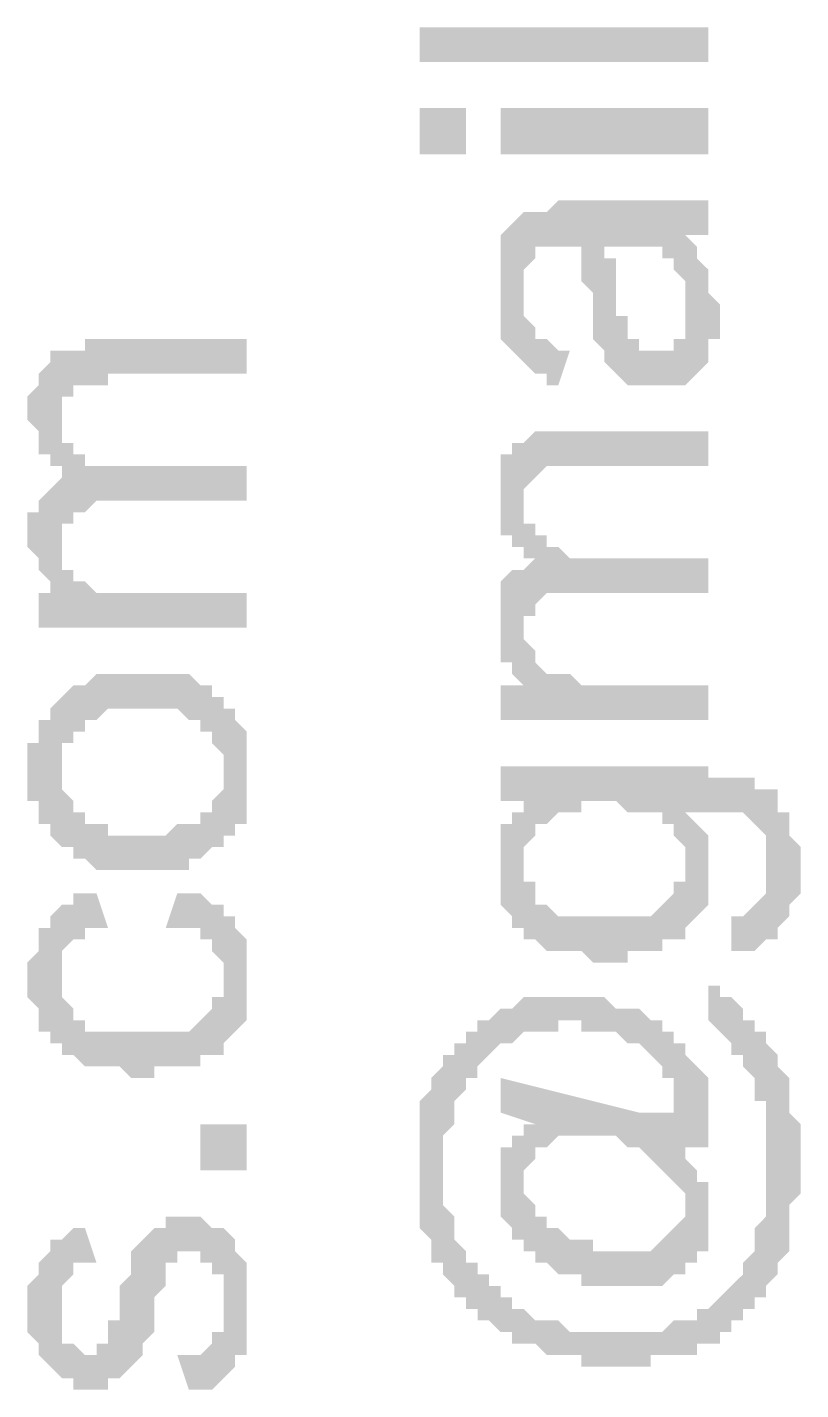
# Model space of a CAD drawing. Header units: inches. Extents: x -41599880 to -41577026, y -18110 to -4738.
# Drawn here: x -41577598.6 to -41577344.5, y -5863.9 to -5416.4 of the extents above; entities that cross this region are included whole.
import ezdxf

# ---------------------------------------------------------------- set-up
doc = ezdxf.new("R2010")
doc.units = ezdxf.units.IN
doc.header["$MEASUREMENT"] = 0
doc.layers.add('PDF_Solid Fills', color=9, linetype='Continuous')

msp = doc.modelspace()

# ---------------------------------------------------------------- hatches: boundary and pattern name
at = {"layer": 'PDF_Solid Fills'}
for points in [[(-41577443.14, -5503.61), (-41577443.14, -5503.61), (-41577443.14, -5507.41), (-41577443.14, -5511.2), (-41577443.14, -5511.2), (-41577443.14, -5514.99), (-41577443.14, -5518.78), (-41577443.14, -5518.78), (-41577439.35, -5522.58), (-41577439.35, -5522.58), (-41577435.55, -5526.37), (-41577435.55, -5526.37), (-41577435.55, -5503.61), (-41577435.55, -5503.61), (-41577435.55, -5499.82), (-41577435.55, -5496.03), (-41577431.76, -5492.24), (-41577431.76, -5492.24), (-41577431.76, -5488.44), (-41577431.76, -5488.44), (-41577427.97, -5488.44), (-41577427.97, -5488.44), (-41577424.18, -5488.44), (-41577420.38, -5488.44), (-41577420.38, -5488.44), (-41577416.59, -5488.44), (-41577416.59, -5488.44), (-41577416.59, -5492.24), (-41577416.59, -5492.24), (-41577416.59, -5496.03), (-41577416.59, -5499.82), (-41577416.59, -5499.82), (-41577412.8, -5503.61), (-41577412.8, -5507.41), (-41577412.8, -5511.2), (-41577412.8, -5514.99), (-41577412.8, -5514.99), (-41577412.8, -5518.78), (-41577412.8, -5518.78), (-41577409.01, -5522.58), (-41577409.01, -5526.37), (-41577409.01, -5488.44), (-41577405.21, -5488.44), (-41577401.42, -5488.44), (-41577401.42, -5488.44), (-41577397.63, -5488.44), (-41577393.84, -5488.44), (-41577393.84, -5488.44), (-41577390.04, -5488.44), (-41577390.04, -5492.24), (-41577386.25, -5492.24), (-41577386.25, -5496.03), (-41577386.25, -5496.03), (-41577382.46, -5499.82), (-41577382.46, -5499.82), (-41577382.46, -5484.65), (-41577382.46, -5484.65), (-41577378.67, -5484.65), (-41577374.87, -5484.65), (-41577374.87, -5484.65), (-41577374.87, -5469.48), (-41577374.87, -5473.27), (-41577378.67, -5473.27), (-41577378.67, -5473.27), (-41577382.46, -5473.27), (-41577382.46, -5473.27), (-41577386.25, -5473.27), (-41577386.25, -5473.27), (-41577390.04, -5473.27), (-41577393.84, -5473.27), (-41577393.84, -5473.27), (-41577397.63, -5473.27), (-41577401.42, -5473.27), (-41577420.38, -5473.27), (-41577420.38, -5473.27), (-41577424.18, -5473.27), (-41577424.18, -5473.27), (-41577427.97, -5477.07), (-41577427.97, -5477.07), (-41577431.76, -5477.07), (-41577431.76, -5477.07), (-41577435.55, -5477.07), (-41577439.35, -5480.86), (-41577439.35, -5480.86), (-41577439.35, -5480.86), (-41577443.14, -5484.65), (-41577443.14, -5488.44), (-41577443.14, -5488.44), (-41577443.14, -5492.24), (-41577443.14, -5492.24), (-41577443.14, -5496.03), (-41577443.14, -5499.82)], [(-41577382.46, -5499.82), (-41577382.46, -5503.61), (-41577382.46, -5507.41), (-41577382.46, -5507.41), (-41577378.67, -5488.44), (-41577382.46, -5484.65)], [(-41577409.01, -5526.37), (-41577409.01, -5526.37), (-41577409.01, -5526.37), (-41577405.21, -5530.16), (-41577405.21, -5530.16), (-41577401.42, -5533.96), (-41577401.42, -5533.96), (-41577397.63, -5533.96), (-41577393.84, -5533.96), (-41577393.84, -5533.96), (-41577390.04, -5533.96), (-41577390.04, -5533.96), (-41577386.25, -5533.96), (-41577382.46, -5533.96), (-41577382.46, -5533.96), (-41577378.67, -5530.16), (-41577378.67, -5530.16), (-41577378.67, -5530.16), (-41577374.87, -5526.37), (-41577374.87, -5526.37), (-41577374.87, -5522.58), (-41577374.87, -5518.79), (-41577371.08, -5518.79), (-41577371.08, -5514.99), (-41577371.08, -5511.2), (-41577371.08, -5507.41), (-41577371.08, -5507.41), (-41577374.87, -5503.61), (-41577374.87, -5499.82), (-41577374.87, -5499.82), (-41577374.87, -5496.03), (-41577374.87, -5496.03), (-41577378.67, -5492.24), (-41577378.67, -5492.24), (-41577378.67, -5488.44), (-41577382.46, -5507.41), (-41577382.46, -5511.2), (-41577382.46, -5511.2), (-41577382.46, -5514.99), (-41577382.46, -5518.79), (-41577386.25, -5518.79), (-41577386.25, -5518.79), (-41577386.25, -5522.58), (-41577390.04, -5522.58), (-41577393.84, -5522.58), (-41577393.84, -5522.58), (-41577393.84, -5522.58), (-41577397.63, -5522.58), (-41577397.63, -5518.79), (-41577401.42, -5518.79), (-41577401.42, -5514.99), (-41577401.42, -5514.99), (-41577401.42, -5511.2), (-41577405.21, -5511.2), (-41577405.21, -5507.41), (-41577405.21, -5503.61), (-41577405.21, -5499.82), (-41577405.21, -5499.82), (-41577405.21, -5496.03), (-41577405.21, -5492.24), (-41577409.01, -5492.24), (-41577409.01, -5488.44), (-41577409.01, -5488.44)], [(-41577435.55, -5526.37), (-41577431.76, -5530.16), (-41577431.76, -5530.16), (-41577427.97, -5530.16), (-41577427.97, -5533.96), (-41577424.18, -5533.96), (-41577420.38, -5522.58), (-41577424.18, -5522.58), (-41577427.97, -5518.79), (-41577427.97, -5518.79), (-41577431.76, -5518.79), (-41577431.76, -5514.99), (-41577431.76, -5514.99), (-41577435.55, -5511.2), (-41577435.55, -5511.2), (-41577435.55, -5507.41), (-41577435.55, -5503.61)], [(-41577598.64, -5541.54), (-41577598.64, -5545.33), (-41577598.64, -5545.33), (-41577594.84, -5549.12), (-41577594.84, -5552.92), (-41577594.84, -5552.92), (-41577594.84, -5556.71), (-41577591.05, -5556.71), (-41577591.05, -5560.5), (-41577587.26, -5560.5), (-41577587.26, -5545.33), (-41577587.26, -5541.54), (-41577587.26, -5537.75), (-41577587.26, -5537.75), (-41577583.47, -5537.75), (-41577583.47, -5533.95), (-41577579.67, -5533.95), (-41577579.67, -5533.95), (-41577575.88, -5533.95), (-41577572.09, -5533.95), (-41577572.09, -5530.16), (-41577526.58, -5530.16), (-41577526.58, -5518.78), (-41577575.88, -5518.78), (-41577575.88, -5518.78), (-41577579.67, -5518.78), (-41577579.67, -5522.58), (-41577583.47, -5522.58), (-41577587.26, -5522.58), (-41577587.26, -5522.58), (-41577591.05, -5522.58), (-41577591.05, -5526.37), (-41577591.05, -5526.37), (-41577594.84, -5530.16), (-41577594.84, -5530.16), (-41577594.84, -5533.95), (-41577598.64, -5537.75), (-41577598.64, -5537.75)], [(-41577587.26, -5560.5), (-41577587.26, -5564.3), (-41577583.47, -5579.47), (-41577583.47, -5575.67), (-41577583.47, -5575.67), (-41577579.67, -5575.67), (-41577575.88, -5571.88), (-41577575.88, -5571.88), (-41577572.09, -5571.88), (-41577526.58, -5571.88), (-41577526.58, -5560.5), (-41577568.3, -5560.5), (-41577568.3, -5560.5), (-41577572.09, -5560.5), (-41577575.88, -5560.5), (-41577575.88, -5560.5), (-41577579.67, -5560.5), (-41577579.67, -5556.71), (-41577583.47, -5556.71), (-41577583.47, -5556.71), (-41577583.47, -5552.92), (-41577587.26, -5552.92), (-41577587.26, -5549.12), (-41577587.26, -5545.33), (-41577587.26, -5545.33)], [(-41577443.14, -5571.88), (-41577443.14, -5571.88), (-41577443.14, -5575.67), (-41577443.14, -5579.47), (-41577443.14, -5579.47), (-41577443.14, -5583.26), (-41577439.35, -5583.26), (-41577439.35, -5587.05), (-41577435.55, -5587.05), (-41577435.55, -5590.84), (-41577435.55, -5571.88), (-41577435.55, -5571.88), (-41577435.55, -5568.09), (-41577431.76, -5564.3), (-41577431.76, -5564.3), (-41577431.76, -5564.3), (-41577427.97, -5560.5), (-41577427.97, -5560.5), (-41577424.18, -5560.5), (-41577420.38, -5560.5), (-41577416.59, -5560.5), (-41577374.87, -5560.5), (-41577374.87, -5549.13), (-41577420.38, -5549.13), (-41577420.38, -5549.13), (-41577424.18, -5549.13), (-41577427.97, -5549.13), (-41577431.76, -5549.13), (-41577431.76, -5549.13), (-41577435.55, -5552.92), (-41577439.35, -5552.92), (-41577439.35, -5552.92), (-41577439.35, -5556.71), (-41577443.14, -5556.71), (-41577443.14, -5560.5), (-41577443.14, -5560.5), (-41577443.14, -5564.3), (-41577443.14, -5568.09)], [(-41577598.64, -5583.26), (-41577598.64, -5587.05), (-41577598.64, -5587.05), (-41577594.84, -5590.84), (-41577594.84, -5594.64), (-41577594.84, -5594.64), (-41577594.84, -5594.64), (-41577591.05, -5598.43), (-41577591.05, -5602.22), (-41577587.26, -5602.22), (-41577587.26, -5587.05), (-41577587.26, -5587.05), (-41577587.26, -5583.26), (-41577587.26, -5579.47), (-41577583.47, -5579.47), (-41577587.26, -5564.3), (-41577587.26, -5564.3), (-41577587.26, -5564.3), (-41577591.05, -5568.09), (-41577591.05, -5568.09), (-41577594.84, -5571.88), (-41577594.84, -5571.88), (-41577594.84, -5575.67), (-41577598.64, -5575.67), (-41577598.64, -5579.47)], [(-41577435.55, -5590.84), (-41577431.76, -5590.84), (-41577431.76, -5606.01), (-41577431.76, -5606.01), (-41577427.97, -5602.22), (-41577427.97, -5602.22), (-41577424.18, -5602.22), (-41577420.38, -5602.22), (-41577420.38, -5602.22), (-41577374.87, -5602.22), (-41577374.87, -5590.84), (-41577412.8, -5590.84), (-41577416.59, -5590.84), (-41577420.38, -5590.84), (-41577420.38, -5590.84), (-41577424.18, -5587.05), (-41577427.97, -5587.05), (-41577427.97, -5587.05), (-41577427.97, -5583.26), (-41577431.76, -5583.26), (-41577431.76, -5583.26), (-41577431.76, -5579.47), (-41577435.55, -5579.47), (-41577435.55, -5575.67), (-41577435.55, -5571.88)], [(-41577443.14, -5609.81), (-41577443.14, -5613.6), (-41577443.14, -5617.39), (-41577443.14, -5617.39), (-41577443.14, -5621.18), (-41577443.14, -5624.98), (-41577439.35, -5624.98), (-41577439.35, -5628.77), (-41577439.35, -5628.77), (-41577435.55, -5632.56), (-41577435.55, -5613.6), (-41577435.55, -5613.6), (-41577435.55, -5609.81), (-41577431.76, -5609.81), (-41577431.76, -5606.01), (-41577431.76, -5590.84), (-41577431.76, -5590.84), (-41577435.55, -5594.64), (-41577439.35, -5594.64), (-41577439.35, -5594.64), (-41577443.14, -5598.43), (-41577443.14, -5602.22), (-41577443.14, -5602.22), (-41577443.14, -5606.01)], [(-41577594.85, -5602.22), (-41577594.85, -5613.6), (-41577526.58, -5613.6), (-41577526.58, -5602.22), (-41577560.71, -5602.22), (-41577564.5, -5602.22), (-41577568.3, -5602.22), (-41577572.09, -5602.22), (-41577572.09, -5602.22), (-41577575.88, -5602.22), (-41577575.88, -5602.22), (-41577579.67, -5598.43), (-41577579.67, -5598.43), (-41577583.47, -5598.43), (-41577583.47, -5594.64), (-41577587.26, -5594.64), (-41577587.26, -5602.22)], [(-41577435.55, -5632.56), (-41577431.76, -5632.56), (-41577431.76, -5621.19), (-41577435.55, -5617.39), (-41577435.55, -5617.39), (-41577435.55, -5613.6)], [(-41577443.14, -5632.56), (-41577443.14, -5643.94), (-41577374.87, -5643.94), (-41577374.87, -5632.56), (-41577409.01, -5632.56), (-41577412.8, -5632.56), (-41577412.8, -5632.56), (-41577416.59, -5632.56), (-41577420.38, -5628.77), (-41577424.18, -5628.77), (-41577424.18, -5628.77), (-41577427.97, -5628.77), (-41577427.97, -5628.77), (-41577431.76, -5624.98), (-41577431.76, -5624.98), (-41577431.76, -5621.19), (-41577431.76, -5632.56)], [(-41577598.64, -5659.11), (-41577598.64, -5662.9), (-41577598.64, -5666.7), (-41577598.64, -5670.49), (-41577594.84, -5670.49), (-41577594.84, -5674.28), (-41577594.84, -5678.07), (-41577591.05, -5678.07), (-41577591.05, -5681.87), (-41577591.05, -5681.87), (-41577591.05, -5681.87), (-41577587.26, -5685.66), (-41577587.26, -5659.11), (-41577587.26, -5659.11), (-41577587.26, -5659.11), (-41577587.26, -5655.32), (-41577587.26, -5651.53), (-41577583.47, -5651.53), (-41577583.47, -5647.73), (-41577579.67, -5647.73), (-41577579.67, -5643.94), (-41577575.88, -5643.94), (-41577575.88, -5643.94), (-41577572.09, -5640.15), (-41577572.09, -5640.15), (-41577568.3, -5640.15), (-41577564.5, -5640.15), (-41577560.71, -5640.15), (-41577560.71, -5640.15), (-41577556.92, -5640.15), (-41577553.13, -5640.15), (-41577553.13, -5640.15), (-41577549.33, -5640.15), (-41577545.54, -5643.94), (-41577545.54, -5643.94), (-41577541.75, -5643.94), (-41577541.75, -5647.73), (-41577541.75, -5647.73), (-41577537.96, -5647.73), (-41577537.96, -5651.53), (-41577537.96, -5651.53), (-41577534.16, -5655.32), (-41577534.16, -5659.11), (-41577534.16, -5659.11), (-41577534.16, -5685.66), (-41577534.16, -5681.87), (-41577530.37, -5681.87), (-41577530.37, -5678.07), (-41577526.58, -5678.07), (-41577526.58, -5674.28), (-41577526.58, -5670.49), (-41577526.58, -5670.49), (-41577526.58, -5666.7), (-41577526.58, -5662.9), (-41577526.58, -5659.11), (-41577526.58, -5659.11), (-41577526.58, -5655.32), (-41577526.58, -5655.32), (-41577526.58, -5651.53), (-41577526.58, -5647.73), (-41577526.58, -5647.73), (-41577530.37, -5643.94), (-41577530.37, -5643.94), (-41577530.37, -5640.15), (-41577534.16, -5640.15), (-41577534.16, -5636.36), (-41577537.96, -5636.36), (-41577537.96, -5632.56), (-41577541.75, -5632.56), (-41577541.75, -5632.56), (-41577541.75, -5632.56), (-41577545.54, -5628.77), (-41577549.33, -5628.77), (-41577549.33, -5628.77), (-41577553.13, -5628.77), (-41577556.92, -5628.77), (-41577560.71, -5628.77), (-41577560.71, -5628.77), (-41577564.5, -5628.77), (-41577568.3, -5628.77), (-41577572.09, -5628.77), (-41577572.09, -5628.77), (-41577575.88, -5628.77), (-41577579.67, -5632.56), (-41577579.67, -5632.56), (-41577583.47, -5632.56), (-41577583.47, -5632.56), (-41577587.26, -5636.36), (-41577587.26, -5636.36), (-41577591.05, -5640.15), (-41577591.05, -5640.15), (-41577591.05, -5643.94), (-41577594.84, -5643.94), (-41577594.84, -5647.73), (-41577594.84, -5651.53), (-41577598.64, -5651.53), (-41577598.64, -5655.32)], [(-41577587.26, -5685.66), (-41577587.26, -5685.66), (-41577583.47, -5685.66), (-41577583.47, -5689.45), (-41577579.67, -5689.45), (-41577579.67, -5689.45), (-41577575.88, -5693.24), (-41577572.09, -5693.24), (-41577572.09, -5693.24), (-41577568.3, -5693.24), (-41577564.5, -5693.24), (-41577560.71, -5693.24), (-41577560.71, -5693.24), (-41577556.92, -5693.24), (-41577553.13, -5693.24), (-41577553.13, -5693.24), (-41577549.33, -5693.24), (-41577545.54, -5693.24), (-41577545.54, -5689.45), (-41577541.75, -5689.45), (-41577541.75, -5689.45), (-41577537.96, -5685.66), (-41577534.16, -5685.66), (-41577534.16, -5685.66), (-41577534.16, -5659.11), (-41577534.16, -5662.9), (-41577534.16, -5662.9), (-41577534.16, -5666.7), (-41577537.96, -5670.49), (-41577537.96, -5670.49), (-41577537.96, -5674.28), (-41577541.75, -5674.28), (-41577541.75, -5674.28), (-41577541.75, -5678.07), (-41577545.54, -5678.07), (-41577545.54, -5678.07), (-41577549.33, -5678.07), (-41577553.13, -5681.87), (-41577556.92, -5681.87), (-41577556.92, -5681.87), (-41577560.71, -5681.87), (-41577560.71, -5681.87), (-41577564.5, -5681.87), (-41577568.3, -5681.87), (-41577572.09, -5681.87), (-41577572.09, -5678.07), (-41577575.88, -5678.07), (-41577575.88, -5678.07), (-41577579.67, -5678.07), (-41577579.67, -5674.28), (-41577583.47, -5674.28), (-41577583.47, -5674.28), (-41577583.47, -5670.49), (-41577587.26, -5666.7), (-41577587.26, -5666.7), (-41577587.26, -5662.9), (-41577587.26, -5659.11)], [(-41577443.14, -5659.11), (-41577443.14, -5670.49), (-41577435.55, -5670.49), (-41577435.55, -5685.66), (-41577431.76, -5681.87), (-41577431.76, -5681.87), (-41577431.76, -5678.07), (-41577427.97, -5678.07), (-41577427.97, -5678.07), (-41577424.18, -5674.28), (-41577424.18, -5674.28), (-41577420.38, -5674.28), (-41577416.59, -5674.28), (-41577416.59, -5670.49), (-41577412.8, -5670.49), (-41577409.01, -5670.49), (-41577405.21, -5670.49), (-41577405.21, -5670.49), (-41577401.42, -5674.28), (-41577397.63, -5674.28), (-41577393.84, -5674.28), (-41577393.84, -5674.28), (-41577390.04, -5674.28), (-41577390.04, -5678.07), (-41577386.25, -5678.07), (-41577386.25, -5681.87), (-41577386.25, -5681.87), (-41577382.46, -5685.66), (-41577382.46, -5689.45), (-41577382.46, -5689.45), (-41577382.46, -5659.11)], [(-41577435.55, -5712.21), (-41577435.55, -5716), (-41577431.76, -5716), (-41577431.76, -5716), (-41577427.97, -5719.79), (-41577427.97, -5719.79), (-41577424.18, -5719.79), (-41577424.18, -5719.79), (-41577420.38, -5719.79), (-41577416.59, -5719.79), (-41577412.8, -5723.59), (-41577412.8, -5723.59), (-41577409.01, -5723.59), (-41577409.01, -5723.59), (-41577405.21, -5723.59), (-41577401.42, -5723.59), (-41577401.42, -5719.79), (-41577397.63, -5719.79), (-41577393.84, -5719.79), (-41577393.84, -5719.79), (-41577390.04, -5719.79), (-41577390.04, -5716), (-41577386.25, -5716), (-41577382.46, -5716), (-41577382.46, -5712.21), (-41577382.46, -5712.21), (-41577378.67, -5708.42), (-41577378.67, -5708.42), (-41577374.87, -5704.62), (-41577374.87, -5700.83), (-41577374.87, -5700.83), (-41577374.87, -5697.04), (-41577374.87, -5693.24), (-41577374.87, -5693.24), (-41577374.87, -5689.45), (-41577374.87, -5689.45), (-41577374.87, -5685.66), (-41577374.87, -5681.87), (-41577374.87, -5681.87), (-41577378.67, -5678.07), (-41577378.67, -5678.07), (-41577382.46, -5674.28), (-41577382.46, -5674.28), (-41577382.46, -5659.11), (-41577382.46, -5689.45), (-41577382.46, -5693.24), (-41577382.46, -5697.04), (-41577386.25, -5697.04), (-41577386.25, -5700.83), (-41577386.25, -5700.83), (-41577390.04, -5704.62), (-41577390.04, -5704.62), (-41577393.84, -5708.42), (-41577393.84, -5708.42), (-41577397.63, -5708.42), (-41577401.42, -5708.42), (-41577405.21, -5708.42), (-41577405.21, -5708.42), (-41577409.01, -5708.42), (-41577412.8, -5708.42), (-41577416.59, -5708.42), (-41577416.59, -5708.42), (-41577420.38, -5708.42), (-41577424.18, -5708.42), (-41577424.18, -5708.42), (-41577427.97, -5704.62), (-41577427.97, -5704.62), (-41577431.76, -5704.62), (-41577431.76, -5700.83), (-41577431.76, -5697.04), (-41577435.55, -5697.04), (-41577435.55, -5693.24), (-41577435.55, -5689.45)], [(-41577382.46, -5659.11), (-41577382.46, -5674.28), (-41577378.67, -5674.28), (-41577378.67, -5674.28), (-41577374.87, -5674.28), (-41577371.08, -5674.28), (-41577371.08, -5674.28), (-41577367.29, -5674.28), (-41577367.29, -5674.28), (-41577363.5, -5674.28), (-41577363.5, -5674.28), (-41577359.7, -5678.07), (-41577359.7, -5678.07), (-41577359.7, -5678.07), (-41577355.91, -5681.87), (-41577355.91, -5685.66), (-41577355.91, -5685.66), (-41577355.91, -5689.45), (-41577355.91, -5693.24), (-41577355.91, -5716), (-41577352.12, -5716), (-41577352.12, -5712.21), (-41577352.12, -5712.21), (-41577348.32, -5708.42), (-41577348.32, -5708.42), (-41577348.32, -5704.62), (-41577348.32, -5704.62), (-41577344.53, -5700.83), (-41577344.53, -5697.04), (-41577344.53, -5697.04), (-41577344.53, -5693.24), (-41577344.53, -5689.45), (-41577344.53, -5685.66), (-41577344.53, -5685.66), (-41577348.32, -5681.87), (-41577348.32, -5678.07), (-41577348.32, -5678.07), (-41577348.32, -5674.28), (-41577352.12, -5674.28), (-41577352.12, -5670.49), (-41577352.12, -5666.7), (-41577355.91, -5666.7), (-41577359.7, -5666.7), (-41577359.7, -5662.9), (-41577359.7, -5662.9), (-41577363.5, -5662.9), (-41577363.5, -5662.9), (-41577367.29, -5662.9), (-41577371.08, -5662.9), (-41577374.87, -5662.9), (-41577374.87, -5659.11), (-41577378.67, -5659.11)], [(-41577443.14, -5693.24), (-41577443.14, -5693.24), (-41577443.14, -5697.04), (-41577443.14, -5697.04), (-41577443.14, -5700.83), (-41577443.14, -5704.62), (-41577443.14, -5704.62), (-41577439.35, -5708.42), (-41577439.35, -5708.42), (-41577439.35, -5712.21), (-41577435.55, -5712.21), (-41577435.55, -5689.45), (-41577435.55, -5689.45), (-41577435.55, -5685.66), (-41577435.55, -5670.49), (-41577435.55, -5674.28), (-41577439.35, -5674.28), (-41577439.35, -5678.07), (-41577443.14, -5678.07), (-41577443.14, -5681.87), (-41577443.14, -5685.66), (-41577443.14, -5685.66), (-41577443.14, -5689.45)], [(-41577367.29, -5719.79), (-41577367.29, -5719.79), (-41577363.49, -5719.79), (-41577359.7, -5719.79), (-41577359.7, -5719.79), (-41577355.91, -5716), (-41577355.91, -5716), (-41577355.91, -5693.24), (-41577355.91, -5693.24), (-41577355.91, -5697.04), (-41577355.91, -5700.83), (-41577355.91, -5700.83), (-41577359.7, -5704.62), (-41577359.7, -5704.62), (-41577359.7, -5704.62), (-41577363.49, -5708.42), (-41577367.29, -5708.42)], [(-41577587.26, -5704.62), (-41577587.26, -5727.38), (-41577587.26, -5727.38), (-41577587.26, -5723.59), (-41577587.26, -5723.59), (-41577587.26, -5719.79), (-41577583.47, -5716), (-41577583.47, -5716), (-41577579.67, -5716), (-41577579.67, -5712.21), (-41577575.88, -5712.21), (-41577572.09, -5712.21), (-41577575.88, -5700.83), (-41577575.88, -5700.83), (-41577579.67, -5700.83), (-41577583.47, -5700.83), (-41577583.47, -5704.62)], [(-41577553.13, -5712.21), (-41577549.33, -5712.21), (-41577545.54, -5712.21), (-41577545.54, -5712.21), (-41577541.75, -5712.21), (-41577541.75, -5716), (-41577537.96, -5716), (-41577537.96, -5719.79), (-41577537.96, -5719.79), (-41577534.16, -5723.59), (-41577534.16, -5727.38), (-41577534.16, -5727.38), (-41577534.16, -5750.13), (-41577534.16, -5750.13), (-41577530.37, -5746.34), (-41577530.37, -5746.34), (-41577526.58, -5742.55), (-41577526.58, -5742.55), (-41577526.58, -5738.76), (-41577526.58, -5734.96), (-41577526.58, -5734.96), (-41577526.58, -5731.17), (-41577526.58, -5727.38), (-41577526.58, -5727.38), (-41577526.58, -5723.59), (-41577526.58, -5719.79), (-41577526.58, -5716), (-41577526.58, -5716), (-41577530.37, -5712.21), (-41577530.37, -5712.21), (-41577530.37, -5708.42), (-41577530.37, -5708.42), (-41577534.16, -5708.42), (-41577534.16, -5704.62), (-41577537.96, -5704.62), (-41577541.75, -5700.83), (-41577541.75, -5700.83), (-41577545.54, -5700.83), (-41577549.33, -5700.83), (-41577549.33, -5700.83)], [(-41577598.64, -5727.38), (-41577598.64, -5731.17), (-41577598.64, -5731.17), (-41577598.64, -5734.96), (-41577594.84, -5738.76), (-41577594.84, -5738.76), (-41577594.84, -5742.55), (-41577594.84, -5746.34), (-41577591.05, -5746.34), (-41577591.05, -5746.34), (-41577591.05, -5750.13), (-41577587.26, -5750.13), (-41577587.26, -5753.93), (-41577583.47, -5753.93), (-41577579.67, -5757.72), (-41577579.67, -5757.72), (-41577575.88, -5757.72), (-41577575.88, -5757.72), (-41577572.09, -5757.72), (-41577568.3, -5757.72), (-41577568.3, -5757.72), (-41577564.5, -5761.51), (-41577560.71, -5761.51), (-41577556.92, -5761.51), (-41577556.92, -5757.72), (-41577553.13, -5757.72), (-41577549.33, -5757.72), (-41577545.54, -5757.72), (-41577545.54, -5757.72), (-41577541.75, -5757.72), (-41577541.75, -5753.93), (-41577537.96, -5753.93), (-41577534.16, -5753.93), (-41577534.16, -5750.13), (-41577534.16, -5727.38), (-41577534.16, -5727.38), (-41577534.16, -5731.17), (-41577534.16, -5734.96), (-41577537.96, -5734.96), (-41577537.96, -5738.76), (-41577537.96, -5738.76), (-41577541.75, -5742.55), (-41577541.75, -5742.55), (-41577541.75, -5742.55), (-41577545.54, -5746.34), (-41577545.54, -5746.34), (-41577549.33, -5746.34), (-41577553.13, -5746.34), (-41577553.13, -5746.34), (-41577556.92, -5746.34), (-41577560.71, -5746.34), (-41577560.71, -5746.34), (-41577564.5, -5746.34), (-41577568.3, -5746.34), (-41577572.09, -5746.34), (-41577572.09, -5746.34), (-41577575.88, -5746.34), (-41577579.67, -5746.34), (-41577579.67, -5742.55), (-41577579.67, -5742.55), (-41577583.47, -5742.55), (-41577583.47, -5738.76), (-41577583.47, -5738.76), (-41577587.26, -5734.96), (-41577587.26, -5731.17), (-41577587.26, -5731.17), (-41577587.26, -5727.38), (-41577587.26, -5704.62), (-41577591.05, -5708.42), (-41577591.05, -5708.42), (-41577591.05, -5712.21), (-41577594.84, -5712.21), (-41577594.84, -5716), (-41577594.84, -5716), (-41577594.84, -5719.79), (-41577598.64, -5723.59), (-41577598.64, -5723.59)], [(-41577374.87, -5731.17), (-41577374.87, -5742.55), (-41577374.87, -5742.55), (-41577371.08, -5746.34), (-41577371.08, -5746.34), (-41577367.29, -5750.13), (-41577367.29, -5750.13), (-41577367.29, -5753.93), (-41577363.49, -5753.93), (-41577363.49, -5757.72), (-41577359.7, -5761.51), (-41577359.7, -5761.51), (-41577359.7, -5761.51), (-41577359.7, -5765.3), (-41577359.7, -5769.1), (-41577355.91, -5769.1), (-41577355.91, -5772.89), (-41577355.91, -5776.68), (-41577355.91, -5776.68), (-41577355.91, -5780.47), (-41577355.91, -5784.27), (-41577355.91, -5784.27), (-41577355.91, -5788.06), (-41577355.91, -5750.13), (-41577355.91, -5750.13), (-41577355.91, -5746.34), (-41577359.7, -5746.34), (-41577359.7, -5742.55), (-41577363.49, -5742.55), (-41577363.49, -5738.76), (-41577367.29, -5734.96), (-41577367.29, -5734.96), (-41577371.08, -5734.96), (-41577371.08, -5731.17)], [(-41577469.69, -5791.85), (-41577469.69, -5791.85), (-41577469.69, -5791.85), (-41577469.69, -5795.65), (-41577469.69, -5799.44), (-41577469.69, -5803.23), (-41577469.69, -5803.23), (-41577469.69, -5807.02), (-41577469.69, -5810.82), (-41577469.69, -5810.82), (-41577465.9, -5814.61), (-41577465.9, -5818.4), (-41577465.9, -5818.4), (-41577465.9, -5822.19), (-41577462.1, -5822.19), (-41577462.1, -5825.99), (-41577462.1, -5791.85), (-41577462.1, -5788.06), (-41577462.1, -5788.06), (-41577462.1, -5784.27), (-41577462.1, -5780.47), (-41577462.1, -5780.47), (-41577458.31, -5776.68), (-41577458.31, -5772.89), (-41577458.31, -5772.89), (-41577458.31, -5769.1), (-41577454.52, -5765.3), (-41577454.52, -5765.3), (-41577454.52, -5761.51), (-41577450.73, -5761.51), (-41577450.73, -5757.72), (-41577450.73, -5757.72), (-41577446.93, -5753.93), (-41577446.93, -5753.93), (-41577443.14, -5750.13), (-41577439.35, -5750.13), (-41577439.35, -5750.13), (-41577439.35, -5750.13), (-41577435.55, -5746.34), (-41577435.55, -5746.34), (-41577431.76, -5746.34), (-41577427.97, -5746.34), (-41577424.18, -5746.34), (-41577424.18, -5742.55), (-41577420.38, -5742.55), (-41577420.38, -5742.55), (-41577416.59, -5742.55), (-41577416.59, -5746.34), (-41577412.8, -5746.34), (-41577409.01, -5746.34), (-41577409.01, -5746.34), (-41577405.21, -5746.34), (-41577401.42, -5750.13), (-41577401.42, -5750.13), (-41577397.63, -5750.13), (-41577393.84, -5753.93), (-41577393.84, -5753.93), (-41577390.04, -5757.72), (-41577390.04, -5757.72), (-41577390.04, -5761.51), (-41577386.25, -5761.51), (-41577386.25, -5765.3), (-41577386.25, -5769.1), (-41577386.25, -5769.1), (-41577386.25, -5788.06), (-41577382.46, -5788.06), (-41577382.46, -5784.27), (-41577378.67, -5784.27), (-41577378.67, -5784.27), (-41577374.87, -5784.27), (-41577374.87, -5780.47), (-41577374.87, -5780.47), (-41577374.87, -5776.68), (-41577374.87, -5772.89), (-41577374.87, -5772.89), (-41577374.87, -5769.1), (-41577374.87, -5769.1), (-41577374.87, -5765.3), (-41577374.87, -5761.51), (-41577374.87, -5761.51), (-41577378.67, -5757.72), (-41577378.67, -5757.72), (-41577382.46, -5753.93), (-41577382.46, -5750.13), (-41577386.25, -5750.13), (-41577386.25, -5746.34), (-41577386.25, -5746.34), (-41577390.04, -5746.34), (-41577390.04, -5742.55), (-41577393.84, -5742.55), (-41577393.84, -5742.55), (-41577397.63, -5738.76), (-41577401.42, -5738.76), (-41577401.42, -5738.76), (-41577405.21, -5738.76), (-41577409.01, -5734.96), (-41577409.01, -5734.96), (-41577412.8, -5734.96), (-41577416.59, -5734.96), (-41577416.59, -5734.96), (-41577420.38, -5734.96), (-41577420.38, -5734.96), (-41577424.18, -5734.96), (-41577427.97, -5734.96), (-41577431.76, -5734.96), (-41577431.76, -5734.96), (-41577435.55, -5734.96), (-41577439.35, -5738.76), (-41577439.35, -5738.76), (-41577443.14, -5738.76), (-41577446.93, -5742.55), (-41577446.93, -5742.55), (-41577450.73, -5742.55), (-41577450.73, -5746.34), (-41577454.52, -5746.34), (-41577454.52, -5750.13), (-41577458.31, -5750.13), (-41577458.31, -5753.93), (-41577462.1, -5753.93), (-41577462.1, -5757.72), (-41577462.1, -5757.72), (-41577465.9, -5761.51), (-41577465.9, -5761.51), (-41577465.9, -5765.3), (-41577465.9, -5765.3), (-41577469.69, -5769.1), (-41577469.69, -5772.89), (-41577469.69, -5772.89), (-41577469.69, -5776.68), (-41577469.69, -5780.47), (-41577469.69, -5780.47), (-41577469.69, -5784.27), (-41577469.69, -5788.06)], [(-41577462.1, -5825.99), (-41577462.1, -5825.99), (-41577458.31, -5829.78), (-41577458.31, -5829.78), (-41577458.31, -5833.57), (-41577454.52, -5833.57), (-41577454.52, -5837.36), (-41577450.72, -5837.36), (-41577450.72, -5841.16), (-41577446.93, -5841.16), (-41577443.14, -5844.95), (-41577443.14, -5844.95), (-41577439.35, -5844.95), (-41577439.35, -5848.74), (-41577435.55, -5848.74), (-41577431.76, -5848.74), (-41577431.76, -5848.74), (-41577427.97, -5852.53), (-41577424.18, -5852.53), (-41577424.18, -5852.53), (-41577420.38, -5852.53), (-41577416.59, -5852.53), (-41577416.59, -5856.33), (-41577412.8, -5856.33), (-41577409.01, -5856.33), (-41577409.01, -5856.33), (-41577405.21, -5856.33), (-41577405.21, -5856.33), (-41577401.42, -5856.33), (-41577397.63, -5856.33), (-41577393.84, -5856.33), (-41577393.84, -5852.53), (-41577390.04, -5852.53), (-41577386.25, -5852.53), (-41577386.25, -5852.53), (-41577382.46, -5852.53), (-41577378.67, -5852.53), (-41577378.67, -5848.74), (-41577378.67, -5848.74), (-41577374.87, -5848.74), (-41577371.08, -5848.74), (-41577371.08, -5844.95), (-41577367.29, -5844.95), (-41577367.29, -5841.16), (-41577363.49, -5841.16), (-41577363.49, -5837.36), (-41577359.7, -5837.36), (-41577359.7, -5833.57), (-41577355.91, -5833.57), (-41577355.91, -5829.78), (-41577355.91, -5829.78), (-41577352.12, -5825.99), (-41577352.12, -5822.19), (-41577352.12, -5822.19), (-41577348.32, -5818.4), (-41577348.32, -5814.61), (-41577348.32, -5814.61), (-41577348.32, -5814.61), (-41577348.32, -5810.82), (-41577348.32, -5807.02), (-41577348.32, -5807.02), (-41577348.32, -5803.23), (-41577344.53, -5799.44), (-41577344.53, -5795.65), (-41577344.53, -5795.65), (-41577344.53, -5791.85), (-41577344.53, -5788.06), (-41577344.53, -5788.06), (-41577344.53, -5784.27), (-41577344.53, -5780.47), (-41577344.53, -5780.47), (-41577344.53, -5776.68), (-41577348.32, -5772.89), (-41577348.32, -5772.89), (-41577348.32, -5769.1), (-41577348.32, -5765.3), (-41577348.32, -5765.3), (-41577348.32, -5761.51), (-41577348.32, -5761.51), (-41577352.12, -5757.72), (-41577352.12, -5757.72), (-41577352.12, -5753.93), (-41577355.91, -5750.13), (-41577355.91, -5788.06), (-41577355.91, -5788.06), (-41577355.91, -5791.85), (-41577355.91, -5795.65), (-41577355.91, -5799.44), (-41577355.91, -5799.44), (-41577355.91, -5803.23), (-41577355.91, -5807.02), (-41577355.91, -5807.02), (-41577359.7, -5810.82), (-41577359.7, -5814.61), (-41577359.7, -5814.61), (-41577359.7, -5818.4), (-41577359.7, -5818.4), (-41577363.49, -5822.19), (-41577363.49, -5822.19), (-41577363.49, -5825.99), (-41577367.29, -5829.78), (-41577367.29, -5829.78), (-41577371.08, -5833.57), (-41577371.08, -5833.57), (-41577374.87, -5837.36), (-41577374.87, -5837.36), (-41577378.67, -5837.36), (-41577378.67, -5841.16), (-41577382.46, -5841.16), (-41577382.46, -5841.16), (-41577386.25, -5841.16), (-41577390.04, -5844.95), (-41577390.04, -5844.95), (-41577393.84, -5844.95), (-41577397.63, -5844.95), (-41577401.42, -5844.95), (-41577401.42, -5844.95), (-41577405.21, -5844.95), (-41577405.21, -5844.95), (-41577409.01, -5844.95), (-41577412.8, -5844.95), (-41577412.8, -5844.95), (-41577416.59, -5844.95), (-41577420.38, -5844.95), (-41577420.38, -5844.95), (-41577424.18, -5841.16), (-41577427.97, -5841.16), (-41577427.97, -5841.16), (-41577431.76, -5841.16), (-41577435.55, -5837.36), (-41577435.55, -5837.36), (-41577439.35, -5837.36), (-41577439.35, -5833.57), (-41577443.14, -5833.57), (-41577443.14, -5829.78), (-41577446.93, -5829.78), (-41577446.93, -5825.99), (-41577450.72, -5825.99), (-41577450.72, -5822.19), (-41577454.52, -5822.19), (-41577454.52, -5818.4), (-41577454.52, -5818.4), (-41577458.31, -5814.61), (-41577458.31, -5810.82), (-41577458.31, -5810.82), (-41577458.31, -5807.02), (-41577462.1, -5803.23), (-41577462.1, -5803.23), (-41577462.1, -5799.44), (-41577462.1, -5795.65), (-41577462.1, -5791.85), (-41577462.1, -5791.85)], [(-41577443.14, -5761.51), (-41577443.14, -5772.89), (-41577431.76, -5776.68), (-41577431.76, -5788.06), (-41577431.76, -5784.27), (-41577427.97, -5784.27), (-41577427.97, -5784.27), (-41577424.18, -5780.48), (-41577420.38, -5780.48), (-41577420.38, -5780.48), (-41577416.59, -5780.48), (-41577416.59, -5780.48), (-41577412.8, -5780.48), (-41577409.01, -5780.48), (-41577409.01, -5780.48), (-41577405.21, -5780.48), (-41577401.42, -5784.27), (-41577401.42, -5784.27), (-41577397.63, -5784.27), (-41577397.63, -5784.27), (-41577393.84, -5788.06), (-41577393.84, -5788.06), (-41577390.04, -5791.85), (-41577390.04, -5791.85), (-41577386.25, -5795.65), (-41577386.25, -5795.65), (-41577386.25, -5795.65), (-41577382.46, -5799.44), (-41577382.46, -5803.23), (-41577382.46, -5803.23), (-41577382.46, -5788.06), (-41577386.25, -5788.06), (-41577386.25, -5769.1), (-41577386.25, -5769.1), (-41577386.25, -5772.89), (-41577386.25, -5772.89), (-41577390.04, -5772.89), (-41577390.04, -5772.89), (-41577390.04, -5772.89), (-41577393.84, -5772.89), (-41577397.63, -5772.89)], [(-41577443.14, -5795.65), (-41577443.14, -5795.65), (-41577443.14, -5799.44), (-41577443.14, -5803.23), (-41577443.14, -5803.23), (-41577443.14, -5807.02), (-41577439.35, -5810.82), (-41577439.35, -5810.82), (-41577439.35, -5814.61), (-41577435.55, -5814.61), (-41577435.55, -5818.4), (-41577435.55, -5795.65), (-41577435.55, -5791.85), (-41577435.55, -5791.85), (-41577431.76, -5788.06), (-41577431.76, -5788.06), (-41577431.76, -5776.68), (-41577435.55, -5776.68), (-41577435.55, -5780.48), (-41577439.35, -5780.48), (-41577439.35, -5784.27), (-41577443.14, -5784.27), (-41577443.14, -5784.27), (-41577443.14, -5788.06), (-41577443.14, -5791.85), (-41577443.14, -5791.85)], [(-41577435.55, -5818.4), (-41577431.76, -5818.4), (-41577431.76, -5822.19), (-41577427.97, -5822.19), (-41577427.97, -5822.19), (-41577424.18, -5825.99), (-41577424.18, -5825.99), (-41577420.38, -5825.99), (-41577416.59, -5825.99), (-41577416.59, -5829.78), (-41577412.8, -5829.78), (-41577409.01, -5829.78), (-41577409.01, -5829.78), (-41577405.21, -5829.78), (-41577401.42, -5829.78), (-41577401.42, -5829.78), (-41577401.42, -5829.78), (-41577397.63, -5829.78), (-41577393.84, -5829.78), (-41577393.84, -5829.78), (-41577390.04, -5829.78), (-41577386.25, -5825.99), (-41577386.25, -5825.99), (-41577382.46, -5825.99), (-41577382.46, -5822.19), (-41577378.67, -5822.19), (-41577378.67, -5818.4), (-41577378.67, -5818.4), (-41577374.87, -5818.4), (-41577374.87, -5814.61), (-41577374.87, -5810.82), (-41577374.87, -5810.82), (-41577374.87, -5807.02), (-41577374.87, -5807.02), (-41577374.87, -5803.23), (-41577374.87, -5799.44), (-41577374.87, -5799.44), (-41577374.87, -5795.65), (-41577378.67, -5795.65), (-41577378.67, -5791.85), (-41577378.67, -5791.85), (-41577382.46, -5788.06), (-41577382.46, -5803.23), (-41577382.46, -5803.23), (-41577382.46, -5807.02), (-41577386.25, -5810.82), (-41577386.25, -5810.82), (-41577390.04, -5814.61), (-41577390.04, -5814.61), (-41577390.04, -5814.61), (-41577393.84, -5818.4), (-41577397.63, -5818.4), (-41577397.63, -5818.4), (-41577401.42, -5818.4), (-41577405.21, -5818.4), (-41577405.21, -5818.4), (-41577409.01, -5818.4), (-41577412.8, -5818.4), (-41577412.8, -5814.61), (-41577416.59, -5814.61), (-41577420.38, -5814.61), (-41577420.38, -5814.61), (-41577424.18, -5810.82), (-41577424.18, -5810.82), (-41577427.97, -5810.82), (-41577427.97, -5807.02), (-41577431.76, -5807.02), (-41577431.76, -5803.23), (-41577431.76, -5803.23), (-41577435.55, -5799.44), (-41577435.55, -5799.44), (-41577435.55, -5795.65)], [(-41577587.26, -5860.12), (-41577587.26, -5860.12), (-41577583.47, -5860.12), (-41577583.47, -5863.91), (-41577579.67, -5863.91), (-41577575.88, -5863.91), (-41577575.88, -5863.91), (-41577572.09, -5863.91), (-41577572.09, -5860.12), (-41577568.3, -5860.12), (-41577568.3, -5860.12), (-41577564.5, -5856.33), (-41577564.5, -5856.33), (-41577560.71, -5852.53), (-41577560.71, -5852.53), (-41577560.71, -5852.53), (-41577560.71, -5848.74), (-41577560.71, -5848.74), (-41577556.92, -5844.95), (-41577556.92, -5841.16), (-41577556.92, -5837.36), (-41577556.92, -5833.57), (-41577556.92, -5833.57), (-41577553.13, -5829.78), (-41577553.13, -5825.99), (-41577553.13, -5825.99), (-41577553.13, -5822.19), (-41577549.33, -5822.19), (-41577549.33, -5818.4), (-41577545.54, -5818.4), (-41577545.54, -5818.4), (-41577541.75, -5818.4), (-41577541.75, -5822.19), (-41577537.96, -5822.19), (-41577537.96, -5825.99), (-41577534.16, -5825.99), (-41577534.16, -5829.78), (-41577534.16, -5833.57), (-41577534.16, -5837.36), (-41577534.16, -5860.12), (-41577530.37, -5856.33), (-41577530.37, -5856.33), (-41577530.37, -5856.33), (-41577530.37, -5852.53), (-41577526.58, -5852.53), (-41577526.58, -5848.74), (-41577526.58, -5848.74), (-41577526.58, -5844.95), (-41577526.58, -5841.16), (-41577526.58, -5837.36), (-41577526.58, -5837.36), (-41577526.58, -5833.57), (-41577526.58, -5829.78), (-41577526.58, -5829.78), (-41577526.58, -5825.99), (-41577526.58, -5822.19), (-41577526.58, -5822.19), (-41577530.37, -5818.4), (-41577530.37, -5814.61), (-41577530.37, -5814.61), (-41577534.16, -5810.82), (-41577534.16, -5810.82), (-41577537.96, -5810.82), (-41577537.96, -5810.82), (-41577541.75, -5807.02), (-41577545.54, -5807.02), (-41577545.54, -5807.02), (-41577545.54, -5807.02), (-41577549.33, -5807.02), (-41577553.13, -5807.02), (-41577553.13, -5810.82), (-41577556.92, -5810.82), (-41577556.92, -5810.82), (-41577560.71, -5814.61), (-41577560.71, -5814.61), (-41577564.5, -5818.4), (-41577564.5, -5818.4), (-41577564.5, -5822.19), (-41577564.5, -5822.19), (-41577564.5, -5825.99), (-41577568.3, -5829.78), (-41577568.3, -5833.57), (-41577568.3, -5837.36), (-41577568.3, -5837.36), (-41577568.3, -5841.16), (-41577572.09, -5841.16), (-41577572.09, -5844.95), (-41577572.09, -5844.95), (-41577572.09, -5844.95), (-41577572.09, -5848.74), (-41577575.88, -5848.74), (-41577575.88, -5852.53), (-41577579.67, -5852.53), (-41577579.67, -5852.53), (-41577583.47, -5848.74), (-41577583.47, -5848.74), (-41577587.26, -5848.74), (-41577587.26, -5844.95), (-41577587.26, -5841.16), (-41577587.26, -5841.16), (-41577587.26, -5837.36)], [(-41577598.64, -5837.36), (-41577598.64, -5841.16), (-41577598.64, -5841.16), (-41577598.64, -5844.95), (-41577594.84, -5848.74), (-41577594.84, -5848.74), (-41577594.84, -5852.54), (-41577594.84, -5852.54), (-41577591.05, -5856.33), (-41577591.05, -5856.33), (-41577591.05, -5856.33), (-41577587.26, -5860.12), (-41577587.26, -5837.36), (-41577587.26, -5837.36), (-41577587.26, -5833.57), (-41577587.26, -5829.78), (-41577587.26, -5829.78), (-41577583.47, -5825.99), (-41577583.47, -5825.99), (-41577583.47, -5822.19), (-41577579.67, -5822.19), (-41577575.88, -5822.19), (-41577579.67, -5810.82), (-41577579.67, -5810.82), (-41577583.47, -5810.82), (-41577583.47, -5810.82), (-41577587.26, -5814.61), (-41577587.26, -5814.61), (-41577591.05, -5814.61), (-41577591.05, -5814.61), (-41577591.05, -5818.4), (-41577594.84, -5822.19), (-41577594.84, -5822.19), (-41577594.84, -5825.99), (-41577594.84, -5825.99), (-41577598.64, -5829.78), (-41577598.64, -5833.57), (-41577598.64, -5833.57)], [(-41577549.33, -5852.53), (-41577545.54, -5863.91), (-41577545.54, -5863.91), (-41577541.75, -5863.91), (-41577541.75, -5863.91), (-41577537.96, -5863.91), (-41577534.16, -5860.12), (-41577534.16, -5860.12), (-41577534.16, -5837.36), (-41577534.16, -5837.36), (-41577534.16, -5837.36), (-41577534.16, -5841.16), (-41577534.16, -5844.95), (-41577537.96, -5844.95), (-41577537.96, -5848.74), (-41577537.96, -5848.74), (-41577541.75, -5852.53), (-41577545.54, -5852.53), (-41577545.54, -5852.53)]]:
    msp.add_hatch(color=7, dxfattribs=at).paths.add_polyline_path(points)

# ---------------------------------------------------------------- linework, layer by layer
at = {"layer": 'PDF_Solid Fills', "color": 7, "lineweight": 13}
for points in [[(-41577374.87, -5427.76), (-41577469.69, -5427.76), (-41577374.87, -5416.38), (-41577469.69, -5416.38)], [(-41577469.69, -5442.93), (-41577469.69, -5458.1), (-41577454.52, -5442.93), (-41577454.52, -5458.1)], [(-41577443.14, -5442.93), (-41577443.14, -5458.1), (-41577374.87, -5442.93), (-41577374.87, -5458.1)], [(-41577526.58, -5791.85), (-41577541.75, -5791.85), (-41577526.58, -5776.68), (-41577541.75, -5776.68)]]:
    msp.add_solid(points, dxfattribs=at)

doc.saveas('drawing.dxf')
